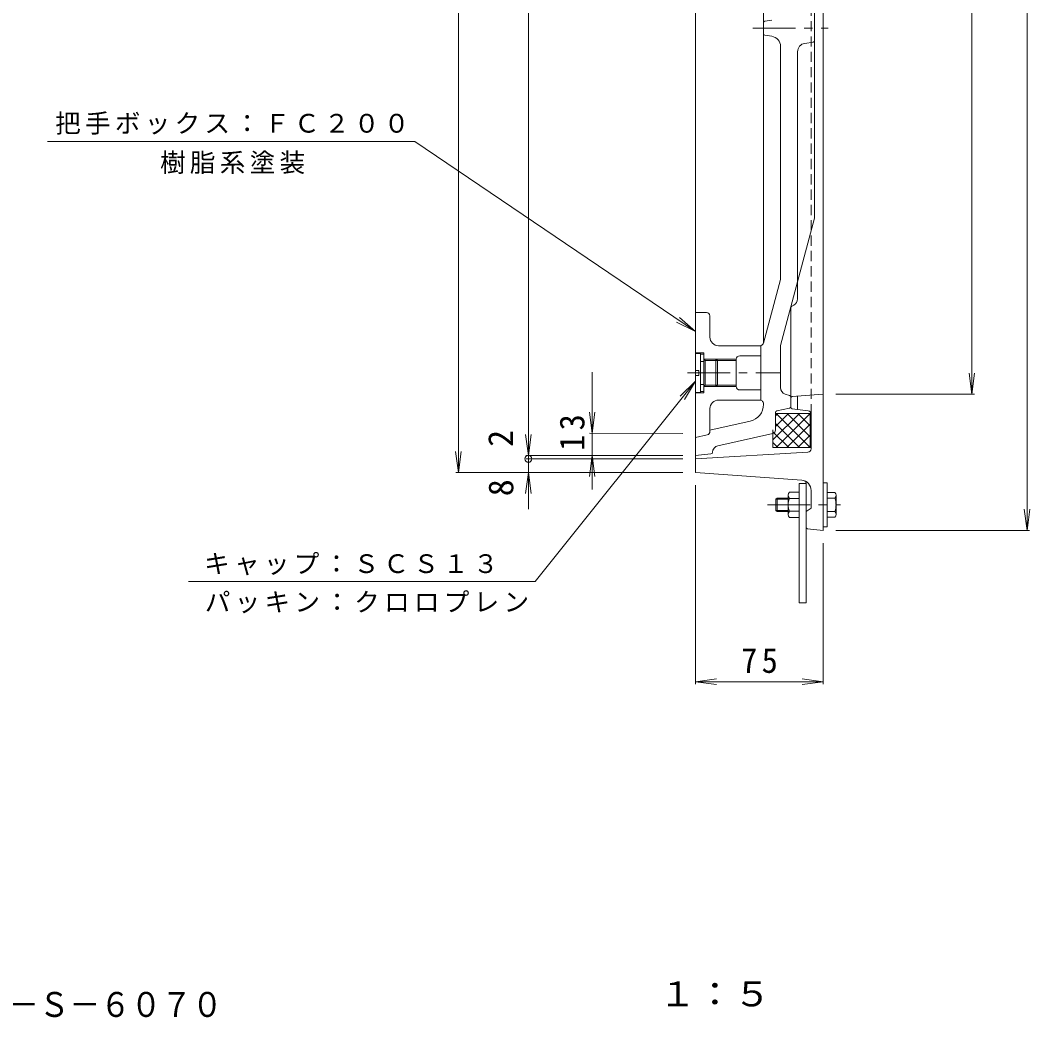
# Model space of a CAD drawing. Units: millimetres, scale not verified. Extents: x -960 to 896, y -688 to 688.
# Drawn here: x 77 to 671, y -688 to -100 of the extents above; entities that cross this region are included whole.
import ezdxf
from ezdxf.enums import TextEntityAlignment as Align

# ---------------------------------------------------------------- set-up
doc = ezdxf.new("R2010")
doc.units = ezdxf.units.MM
doc.header["$LTSCALE"] = 5
doc.header["$PDMODE"] = 32
doc.header["$PDSIZE"] = 4
doc.linetypes.add('CHAIN1', pattern=[8, 5, -1, 1, -1])
doc.linetypes.add('DASHED1', pattern=[1.8, 1.2, -0.6])
for name, color, linetype, lineweight in [('1-0_1-0ﾚｲﾔ', 2, 'Continuous', 9), ('1-1_1-1ﾚｲﾔ', 3, 'Continuous', 9), ('1-2_1-2ﾚｲﾔ', 4, 'Continuous', 9), ('1-3_1-3ﾚｲﾔ', 4, 'Continuous', 9), ('1-4_1-4ﾚｲﾔ', 7, 'Continuous', 9), ('1-E', 7, 'Continuous', 9)]:
    doc.layers.add(name, color=color, linetype=linetype, lineweight=lineweight)
doc.layers.add('F-4_F-4ﾚｲﾔ', color=2, linetype='Continuous')
doc.styles.add('ＭＳ ゴシック', font='')
doc.styles.get('ＭＳ ゴシック').set_extended_font_data('MS Gothic')

msp = doc.modelspace()

# ---------------------------------------------------------------- linework, layer by layer
at = {"layer": '1-0_1-0ﾚｲﾔ'}
for p, q in [((549.077, -399.933), (549.077, 360.067)), ((474.077, -365.933), (474.077, 326.067)), ((534.077, -263.96), (534.077, -253.929)), ((530.077, -269.05), (530.077, -327.55)), ((530.63, -268.156), (531.866, -267.538)), ((549.077, -319.932), (530.998, -321.36)), ((534.077, -328.932), (534.077, -321.117)), ((530.953, -328.542), (540.325, -329.713)), ((542.077, -352.049), (542.077, -331.698)), ((540.197, -354.046), (474.077, -357.933)), ((536.527, -370.515), (474.077, -365.933)), ((539.077, -372.164), (539.077, -398.028)), ((549.077, -371.933), (551.377, -371.933)), ((551.377, -397.933), (551.377, -371.933)), ((542.077, -376.498), (542.077, -386.933)), ((556.067, -380.933), (551.377, -380.933)), ((539.077, -388.933), (542.077, -386.933)), ((556.067, -388.932), (551.377, -388.932)), ((539.978, -399.023), (549.077, -399.933)), ((549.077, -397.933), (551.377, -397.933))]:
    msp.add_line(p, q, dxfattribs=at)
at = {"layer": '1-0_1-0ﾚｲﾔ', "linetype": 'DASHED1'}
msp.add_line((542.077, -331.722), (542.077, -19.933), dxfattribs=at)
at = {"layer": '1-0_1-0ﾚｲﾔ', "color": 4}
for p, q in [((474.077, -295.683), (479.077, -295.683)), ((474.077, -295.933), (477.077, -295.933)), ((477.077, -295.933), (477.077, -318.933)), ((479.077, -299.433), (498.077, -299.433)), ((479.877, -300.233), (498.077, -300.233)), ((485.994, -315.433), (485.994, -299.433)), ((485.994, -299.433), (487.077, -300.233)), ((487.077, -314.633), (487.077, -300.233)), ((498.077, -315.333), (498.077, -299.533)), ((512.577, -297.433), (500.077, -297.433)), ((474.077, -305.932), (476.077, -305.932)), ((476.077, -305.932), (476.077, -308.933)), ((474.077, -308.933), (476.077, -308.933)), ((474.077, -318.933), (477.077, -318.933)), ((479.077, -315.433), (498.077, -315.433)), ((479.877, -314.633), (498.077, -314.633)), ((487.077, -314.633), (485.994, -315.433)), ((500.077, -317.433), (512.577, -317.433))]:
    msp.add_line(p, q, dxfattribs=at)
at = {"layer": '1-0_1-0ﾚｲﾔ', "color": 6}
for p, q in [((477.077, -296.432), (479.077, -296.432)), ((479.077, -300.682), (477.077, -300.682)), ((479.077, -314.183), (477.077, -314.183)), ((477.077, -318.433), (479.077, -318.433))]:
    msp.add_line(p, q, dxfattribs=at)
at = {"layer": '1-0_1-0ﾚｲﾔ', "color": 4, "linetype": 'CHAIN1'}
msp.add_line((516.44, -384.933), (559.395, -384.933), dxfattribs=at)
at = {"layer": '1-0_1-0ﾚｲﾔ', "color": 4}
msp.add_lwpolyline([(474.077, -319.183), (479.077, -319.183), (479.077, -295.683)], dxfattribs=at)
at = {"layer": '1-0_1-0ﾚｲﾔ'}
for centre, radius, start, end in [((530.077, -263.96), 4, 296.5668, 0), ((531.077, -269.05), 1, 116.56631, 180), ((531.077, -322.357), 1, 94.5141, 180), ((531.077, -327.55), 1, 180, 262.87534), ((540.077, -331.698), 2, 0, 82.87569), ((540.077, -352.049), 2, 273.44202, 0), ((536.077, -376.498), 6, 0, 85.7001), ((537.441, -372.366), 1.648, 7.02888, 72.50296), ((540.077, -398.028), 1, 180, 264.2887)]:
    msp.add_arc(centre, radius, start, end, dxfattribs=at)
at = {"layer": '1-0_1-0ﾚｲﾔ', "color": 4}
for centre, start, end in [((500.077, -299.433), 90, 180), ((500.077, -315.433), 180, 270)]:
    msp.add_arc(centre, 2, start, end, dxfattribs=at)
at = {"layer": '1-1_1-1ﾚｲﾔ'}
for p, q in [((474.077, -355.933), (474.077, -19.933)), ((514.077, -289.933), (514.077, -19.933)), ((544.077, -19.933), (544.077, -216.609)), ((514.929, -100.805), (518.967, -100.199)), ((514.929, -109.06), (518.967, -109.666)), ((524.077, -115.6), (524.077, -252.613)), ((538.335, -113.794), (543.225, -113.06)), ((534.077, -118.738), (534.077, -253.929)), ((513.186, -291.026), (512.577, -291.433)), ((529.393, -320.705), (526.812, -319.845)), ((513.186, -323.839), (512.577, -323.433)), ((514.077, -325.933), (514.077, -325.503)), ((530.077, -327.933), (530.077, -320.933)), ((521.077, -341.007), (521.077, -330.735)), ((529.294, -328.107), (521.86, -329.759)), ((506.272, -335.689), (482.577, -341.02)), ((487.199, -350.23), (519.516, -342.959)), ((474.077, -355.933), (483.177, -355.023))]:
    msp.add_line(p, q, dxfattribs=at)
at = {"layer": '1-1_1-1ﾚｲﾔ', "linetype": 'CHAIN1'}
msp.add_line((507.874, -104.933), (552.156, -104.933), dxfattribs=at)
at = {"layer": '1-1_1-1ﾚｲﾔ'}
for points in [[(524.077, -316.05), (524.077, -291.249), (544.077, -216.609)], [(513.798, -290.381), (514.077, -289.933), (524.077, -252.613)]]:
    msp.add_lwpolyline(points, dxfattribs=at)
for centre, radius, start, end in [((515.077, -101.794), 1, 98.53119, 180), ((515.077, -108.071), 1, 180, 261.46881), ((518.077, -115.6), 6, 0, 81.46994), ((543.077, -112.071), 1, 278.53119, 0), ((539.077, -118.738), 5, 98.53079, 180), ((512.077, -289.362), 2, 303.69037, 329.38077), ((528.077, -316.05), 4, 180, 251.56572), ((504.077, -325.933), 10, 282.68047, 0), ((512.077, -325.503), 2, 0, 56.30963), ((529.077, -321.653), 1, 0, 71.56528), ((522.077, -330.735), 1, 102.52888, 180), ((529.077, -327.13), 1, 282.52888, 0), ((519.077, -341.007), 2, 282.68027, 0), ((483.078, -354.028), 1, 275.71115, 358.79483), ((488.077, -354.133), 4, 102.68051, 178.79553)]:
    msp.add_arc(centre, radius, start, end, dxfattribs=at)
at = {"layer": '1-2_1-2ﾚｲﾔ'}
for p, q in [((479.077, -299.433), (479.877, -300.233)), ((479.877, -300.233), (479.877, -314.633)), ((479.877, -314.633), (479.077, -315.433))]:
    msp.add_line(p, q, dxfattribs=at)
at = {"layer": '1-3_1-3ﾚｲﾔ'}
for p, q in [((474.077, -345.432), (474.077, -271.933)), ((480.577, -271.933), (474.077, -271.933)), ((482.577, -286.433), (482.577, -273.933)), ((487.577, -291.433), (512.577, -291.433)), ((512.577, -323.433), (512.577, -291.433)), ((487.577, -323.433), (512.577, -323.433)), ((482.577, -328.433), (482.577, -341.849)), ((481.035, -343.795), (474.077, -345.432)), ((535.077, -372.433), (535.077, -442.433)), ((535.077, -372.433), (539.077, -372.433)), ((539.077, -372.433), (539.077, -442.433)), ((535.077, -442.433), (539.077, -442.433))]:
    msp.add_line(p, q, dxfattribs=at)
at = {"layer": '1-3_1-3ﾚｲﾔ', "linetype": 'DASHED1'}
for p, q in [((498.077, -299.533), (498.077, -299.433)), ((498.077, -315.333), (498.077, -315.433))]:
    msp.add_line(p, q, dxfattribs=at)
at = {"layer": '1-3_1-3ﾚｲﾔ', "linetype": 'CHAIN1'}
msp.add_line((469.47, -307.433), (523.799, -307.433), dxfattribs=at)
at = {"layer": '1-3_1-3ﾚｲﾔ', "color": 7}
for p, q in [((519.577, -346.818), (535.121, -331.274)), ((521.077, -331.274), (542.077, -331.274)), ((521.077, -338.954), (528.756, -331.274)), ((521.077, -332.59), (522.392, -331.274)), ((521.484, -351.274), (541.484, -331.274)), ((541.577, -351.263), (521.588, -331.274)), ((541.577, -344.899), (527.952, -331.274)), ((541.577, -338.535), (534.316, -331.274)), ((541.577, -332.171), (540.68, -331.274)), ((541.577, -331.274), (541.577, -351.274)), ((542.077, -331.274), (542.077, -351.274)), ((535.224, -351.274), (521.077, -337.126)), ((527.849, -351.274), (541.577, -337.546)), ((519.577, -351.274), (519.577, -340.909)), ((528.861, -351.274), (519.577, -341.991)), ((534.212, -351.274), (541.577, -343.91)), ((522.497, -351.274), (519.577, -348.355)), ((542.077, -351.274), (519.577, -351.274)), ((540.576, -351.274), (541.577, -350.274))]:
    msp.add_line(p, q, dxfattribs=at)
at = {"layer": '1-3_1-3ﾚｲﾔ', "color": 2}
for p, q in [((528.577, -379.309), (528.577, -390.556)), ((529.299, -377.433), (535.077, -377.433)), ((535.077, -377.433), (535.077, -392.432)), ((556.067, -377.742), (551.377, -377.742)), ((556.677, -379.338), (556.677, -390.528)), ((528.577, -381.609), (521.377, -381.609)), ((522.054, -380.932), (522.054, -388.932)), ((528.577, -380.932), (522.054, -380.932)), ((529.299, -381.185), (535.077, -381.185)), ((551.377, -380.743), (551.377, -395.123)), ((528.577, -388.256), (521.377, -388.256)), ((528.577, -388.932), (522.054, -388.932)), ((529.299, -388.68), (535.077, -388.68)), ((529.299, -392.432), (535.077, -392.432)), ((556.067, -392.123), (551.377, -392.123))]:
    msp.add_line(p, q, dxfattribs=at)
msp.add_lwpolyline([(522.054, -388.932), (521.377, -388.256), (521.377, -381.609), (522.054, -380.932)], dxfattribs=at)
at = {"layer": '1-3_1-3ﾚｲﾔ'}
for centre, radius, start, end in [((480.577, -273.933), 2, 0, 90), ((487.577, -286.433), 5, 180, 270), ((487.577, -328.433), 5, 90, 180), ((480.577, -341.849), 2, 283.2415, 0)]:
    msp.add_arc(centre, radius, start, end, dxfattribs=at)
at = {"layer": '1-3_1-3ﾚｲﾔ', "color": 2}
for centre, radius, start, end in [((531.377, -379.309), 2.8, 137.92537, 222.07443), ((554.287, -379.338), 2.39, 318.13611, 41.86389), ((538.666, -384.933), 10.089, 158.19786, 201.80214), ((543.259, -384.933), 13.418, 342.6564, 17.3436), ((531.377, -390.556), 2.8, 137.92572, 222.07428), ((554.287, -390.528), 2.39, 318.13611, 41.86389)]:
    msp.add_arc(centre, radius, start, end, dxfattribs=at)
at = {"layer": '1-4_1-4ﾚｲﾔ'}
for p, q in [((668.919, -399.933), (668.919, 360.067)), ((334.771, -365.933), (334.771, 326.067)), ((375.905, -355.933), (375.905, 316.067)), ((636.486, -319.932), (636.486, 280.067)), ((413.365, -307), (413.365, -375.888)), ((636.486, -319.932), (634.855, -307.539)), ((636.486, -319.932), (638.118, -307.539)), ((556.577, -319.932), (637.986, -319.932)), ((413.365, -342.93), (411.734, -330.537)), ((413.365, -342.93), (414.997, -330.537)), ((375.905, -355.933), (374.274, -343.54)), ((375.905, -355.933), (377.537, -343.54)), ((466.577, -342.932), (411.865, -342.93)), ((334.771, -365.933), (333.139, -353.54)), ((334.771, -365.933), (336.402, -353.54)), ((466.577, -355.933), (374.405, -355.933)), ((375.905, -355.933), (375.905, -357.933)), ((413.365, -355.933), (411.734, -368.326)), ((413.365, -355.933), (414.997, -368.326)), ((466.577, -357.933), (374.405, -357.933)), ((375.905, -357.933), (375.905, -387.425)), ((466.577, -365.933), (333.271, -365.933)), ((375.905, -365.933), (374.274, -378.326)), ((375.905, -365.933), (377.537, -378.326)), ((474.077, -373.433), (474.077, -490.396)), ((668.919, -399.933), (667.287, -387.54)), ((668.919, -399.933), (670.551, -387.54)), ((556.577, -399.933), (670.419, -399.933)), ((549.077, -407.433), (549.077, -490.396)), ((474.077, -488.896), (486.47, -487.265)), ((474.077, -488.896), (549.077, -488.896)), ((474.077, -488.896), (486.47, -490.528)), ((549.077, -488.896), (536.684, -487.265)), ((549.077, -488.896), (536.684, -490.528))]:
    msp.add_line(p, q, dxfattribs=at)
msp.add_point((375.905, -357.933), dxfattribs=at)
at = {"layer": '1-E'}
for p, q in [((309.119, -171.386), (93.407, -171.386)), ((474.077, -283.122), (464.731, -274.821)), ((474.077, -312.364), (465.055, -321.016)), ((379.829, -430.011), (176.12, -430.011))]:
    msp.add_line(p, q, dxfattribs=at)
for points in [[(309.119, -171.386), (474.077, -283.122), (462.901, -277.523)], [(379.829, -430.011), (474.077, -312.364), (467.602, -323.056)]]:
    msp.add_lwpolyline(points, dxfattribs=at)

# ---------------------------------------------------------------- texts
at = {"layer": '1-4_1-4ﾚｲﾔ', "color": 2, "style": 'ＭＳ ゴシック'}
for s, p in [('2', (371.252, -350.901)), ('8', (371.431, -379.896))]:
    msp.add_text(s, height=14.66, rotation=90, dxfattribs=at).set_placement(p, align=Align.BOTTOM_LEFT)
at = {"layer": '1-4_1-4ﾚｲﾔ', "color": 2, "insert": (409.087, -353.224), "char_height": 14.66, "attachment_point": 7, "rotation": 90, "style": 'ＭＳ ゴシック'}
msp.add_mtext('\\T1.27;\\W0.95;13', dxfattribs=at)
at = {"layer": '1-4_1-4ﾚｲﾔ', "color": 2, "insert": (500.952, -483.896), "char_height": 14.66, "attachment_point": 7, "style": 'ＭＳ ゴシック'}
msp.add_mtext('\\T1.27;\\W0.95;75', dxfattribs=at)
at = {"layer": '1-E', "char_height": 11, "attachment_point": 7, "style": 'ＭＳ ゴシック'}
for s, insert in [('\\T1.17;把手ボックス：ＦＣ２００', (97.814, -167.463)), ('\\T1.17;樹脂系塗装', (159.463, -190.589)), ('\\T1.17;キャップ：ＳＣＳ１３', (185.376, -426.36)), ('\\T1.17;パッキン：クロロプレン', (185.754, -448.652))]:
    msp.add_mtext(s, dxfattribs=dict(at, insert=insert))
at = {"layer": 'F-4_F-4ﾚｲﾔ', "style": 'ＭＳ ゴシック'}
for s, width, p in [('カラー舗装用鉄蓋\u3000ＭＲＯＰＲ－Ｓ－６０７０', 0.9, (-181.731, -690.2)), ('１：５', 1.1, (452.5, -684.006))]:
    msp.add_text(s, height=14.66, dxfattribs=dict(at, width=width)).set_placement(p, align=Align.BOTTOM_LEFT)

doc.saveas('drawing.dxf')
